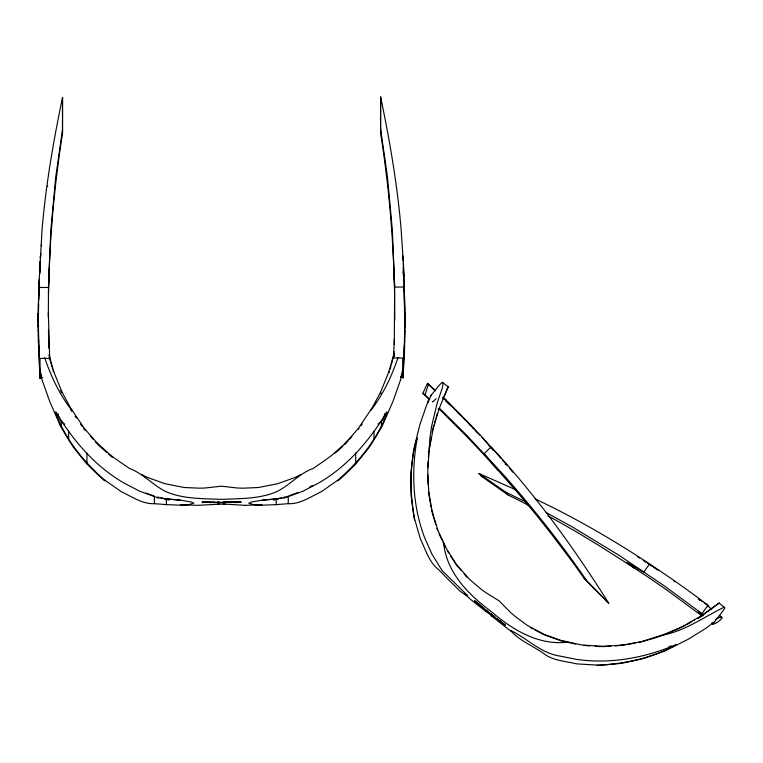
<?xml version="1.0" encoding="UTF-8"?>
<svg xmlns="http://www.w3.org/2000/svg" width="763" height="763" viewBox="0 0 763 763"><rect width="100%" height="100%" fill="white"/><g stroke="black" fill="none" stroke-linecap="round" stroke-linejoin="round"><path stroke-width="1.14" d="M38.484 339.344L38.493 340.327L38.474 339.459M39.838 267.699L39.838 268.471L40.077 263.33M48.46 293.831L49.318 266.144A230.035 2.709 -87.1 0 0 50.644 241.051L51.045 234.985A590.581 10.548 -85.7 0 1 52.895 210.76A599.661 14.402 -84.4 0 1 55.356 186.496L57.587 168.375A47.573 1.44 -83 0 0 59.085 156.32L59.276 154.965A65.322 2.394 -81.6 0 1 61.526 139.934L62.499 133.659L62.528 97.416C53.362 141.193 45.79 185.371 42.032 229.968L38.884 285.639M394.061 353.498L392.85 357.618A564.086 15.765 -74.8 0 0 389.349 369.883L387.966 374.013A607.462 23.453 -68.8 0 0 381.195 390.704L379.116 394.919A674.187 33.162 -62.6 0 0 372.23 407.671L358.19 428.606A583.123 40.582 -49.2 0 0 346.717 441.596L342.873 445.478A460.661 36.414 -42.1 0 0 331.304 455.721L323.951 461.062A517.037 45.322 -34.6 0 0 313.202 468.425C299.43 473.318 290.102 484.982 277.083 491.467C259.639 499.145 239.983 498.525 221.327 499.374C202.662 498.525 183.006 499.145 165.561 491.467C152.695 484.991 143.12 473.47 129.443 468.425A517.037 45.322 34.6 0 0 118.694 461.062L111.341 455.721A460.661 36.414 42.1 0 0 99.772 445.478L95.928 441.596A583.123 40.582 49.2 0 0 84.455 428.606L70.415 407.671A674.187 33.162 62.6 0 0 63.529 394.919L61.45 390.704A607.462 23.453 68.8 0 0 54.678 374.013L53.296 369.883A564.086 15.765 74.8 0 0 49.805 357.618L49.261 355.749M394.748 320.346L394.719 316.645A433.861 1.383 89.7 0 0 394.585 293.402L393.718 265.715A230.035 3.491 87.1 0 1 392.401 240.622L392.001 234.556A590.581 12.561 85.8 0 0 390.17 210.321L390.16 210.292A599.661 16.433 84.4 0 0 387.718 186.058L385.487 167.946A47.573 1.602 83.1 0 1 383.999 155.881L383.808 154.527A65.322 2.613 81.7 0 0 381.567 139.495L380.584 133.22L380.613 96.977C389.779 140.754 397.37 184.942 401.128 229.549L403.551 265.543L404.667 300.937A1063.298 1016.268 0.3 0 1 404.018 352.992L403.751 358.982L404.066 353.431L404.047 354.194M443.122 382.625L442.483 387.556L437.17 403.036L431.6 426.326L429.989 437.418L427.776 470.838A583.123 19.991 87.7 0 1 428.539 488.263L429.102 493.718A460.661 17.94 80.6 0 1 431.696 509.016L434.09 517.8A517.037 22.318 73.1 0 1 437.895 530.275L446.689 549.045A127.64 6.342 57 0 1 452.516 558.23L456.341 564.267L469.064 578.936A321.585 16.824 40 0 0 481.091 589.227L485.392 592.355A330.064 17.139 31.4 0 0 499.107 600.853A330.064 17.139 45.8 0 0 510.437 612.355L514.443 615.855A321.585 16.824 37.2 0 0 527.138 625.298L544.257 634.463L550.991 636.847A127.64 6.342 20.2 0 1 561.244 640.491L581.501 644.916A517.037 22.318 4.1 0 1 594.501 645.86L603.609 646.242A460.661 17.94 -3.4 0 1 619.098 645.384L624.544 644.725A583.123 19.991 -10.5 0 1 641.702 641.616L665.899 633.795A674.187 16.328 -23.9 0 1 679.394 627.939L683.705 625.879A607.462 11.55 -30.1 0 1 699.633 616.771L703.352 614.339A564.086 7.764 -36.2 0 1 713.92 606.699L719.156 602.989L724.85 607.949L723.2 610.6A18.093 1.869 -51.7 0 1 717.973 617.381A22.089 2.289 -51.7 0 0 714.855 621.32L714.349 621.979M38.427 311.218L38.427 311.886L38.522 301.538M404.524 346.593L404.514 348.195M38.312 327.375L38.245 319.907L38.264 321.976M38.303 324.933L38.303 324.399L38.322 325.925M38.264 322.902L38.264 322.358M38.427 336.216L38.427 335.31M38.341 327.041L38.532 303.674M38.512 342.845L38.474 340.136M38.446 337.38L38.455 336.845M48.317 317.074L48.517 285.553L50.816 230.407L55.718 177.188L62.528 129.481L62.528 97.416M42.671 377.466L39.934 378.286L39.151 353.412A1063.298 1016.268 0.3 0 1 38.493 301.356L39.218 287.088M62.499 133.659L62.528 129.481M380.584 133.22L380.613 96.977M404.485 344.323L403.112 377.857L404.037 354.785M404.533 346.383L404.543 345.877M404.543 345.525L404.543 345.029M404.571 343.398L404.581 342.892M404.581 342.539L404.581 342.043M404.59 341.843L404.6 340.489M404.705 332.897L404.714 332.048M404.724 330.989L404.733 330.493M404.771 326.554L404.8 324.828M404.943 313.555L404.934 313.994M404.924 315.214L404.943 312.668L404.428 355.262L404.447 353.393M404.504 349.025L404.524 347.308M404.6 341.509L404.705 333.164M404.714 331.895L404.724 330.551M404.781 326.306L404.762 328.29M404.838 321.728L404.876 318.4M404.504 348.643L404.514 348.004M39.934 370.103L39.943 369.263A22.089 2.279 -89.4 0 0 39.972 364.247A18.093 1.86 -89.4 0 1 40 359.173M394.309 344.533L394.633 285.124L392.344 229.978L387.442 176.758L380.613 129.042M38.436 309.53L38.541 304.847M38.551 300.403L38.894 283.874M48.927 278.447L49.147 268.986L48.498 287.489L38.808 287.489M38.646 300.422L38.865 290.045M393.479 358.562L394.309 338.991M40.382 257.265L40.41 256.225L40.239 258.18M393.737 354.785L393.775 353.431L393.584 356.874M393.727 355.129L393.67 356.874M38.837 292.229L39.304 279.172M39.438 272.133L40.038 261.251M39.552 273.392L39.838 270.932M39.085 286.182L39.275 281.595M393.899 356.149L394.089 351.609M142.805 475.158L141.556 474.51M39.562 272.725L39.8 268.423M39.571 274.508L39.695 272.381A232.744 2.966 -86.8 0 0 40.057 266.134M428.873 450.723L428.444 456.942M428.148 461.129L427.69 467.576M40.563 257.207L40.601 256.74A229.501 3.939 -85.9 0 0 40.83 253.602M47.64 186.496L47.707 185.972M432.182 432.23L432.611 429.874M429.13 448.692L431.229 437.428M429.407 448.835L430.027 445.506A674.187 16.328 -78.9 0 0 432.755 431.057L433.813 426.393A607.462 11.55 -72.7 0 0 439.164 408.844L440.709 404.676A564.086 7.764 -66.6 0 0 445.821 392.678L448.282 386.755L442.225 382.311L439.955 384.495A18.093 1.869 -51.1 0 0 434.509 391.095A22.089 2.289 -51.1 0 1 431.353 395.005L430.818 395.644M384.418 414.748L384.657 413.622M62.061 103.396L62.509 101.269M491.496 448.177L481.882 437.266M401.195 377.857L400.251 380.785A126.896 4.588 -70.2 0 0 393.174 400.861L382.177 426.126L375.196 437.809A292.916 16.9 -57.3 0 1 370.446 445.458L368.653 448.034A356.979 24.282 -50.4 0 1 356.006 463.713L345.391 474.09A77.311 6.018 -43.1 0 1 339.878 479.231L337.828 480.938M402.711 369.607L402.587 370.103A22.556 0.572 -76.4 0 0 401.615 374.175L400.995 377.561A33.62 0.849 -76.4 0 0 401.309 376.779M437.199 413.584L436.76 415.33M394.061 354.633L393.613 356.34A19.533 0.544 -74.8 0 1 393.431 357.036M438.525 408.501L438.42 408.882A31.541 0.601 -72.7 0 0 438.324 409.254M384.132 415.978L382.654 419.936L379.602 422.864M397.981 357.618C391.657 376.493 382.931 394.872 370.637 410.618M436.14 417.504L436.493 416.283M435.711 418.992L434.595 422.75M433.928 424.991L432.85 428.568M438.83 408.424L438.324 409.96M428.177 384.113L427.442 383.407L428.444 384.123L425.029 394.929A26.905 0.496 43.6 0 1 427.518 397.275L429.76 399.402M380.594 393.784L381.014 392.754M442.912 398.877L445.048 393.927M445.344 393.25L446.508 390.589M446.784 389.95L448.282 386.755M429.054 399.23L422.893 393.269L427.442 383.407M431.133 395.272L429.168 399.478M428.949 399.946L427.728 402.578L429.083 399.135L426.727 404.724A126.896 2.26 -71.3 0 1 419.879 424.648L413.527 450.246L411.963 463.389A292.916 8.317 -84.2 0 0 410.99 472.211L410.818 475.311A356.979 11.96 88.8 0 0 411.066 495.273L412.945 509.932A77.311 2.966 81.6 0 0 414.042 517.39L414.576 520.004M284.771 497.819L261.013 500.366L251.714 501.94L248.748 503.17L254.098 504.715L260.269 505.278L277.112 504.591A40.582 3.863 0 0 1 283.826 504.028L284.895 503.942A42.175 5.312 0 0 1 288.242 503.694C300.412 504.2 310.665 496.618 321.242 491.763A136.167 11.817 -35.4 0 0 338.658 479.507C359.239 461.377 377.504 439.183 386.841 413.098A38.074 1.793 -63.9 0 0 386.851 411.906C369.836 440.251 347.594 466.346 318.6 483.065A307.098 29.013 -27.4 0 0 302.997 491.181L284.704 497.848M374.747 404.361L375.806 402.425M358.486 429.235L359.058 428.415M360.909 425.764L362.148 423.999M703.267 615.636L698.059 611.211A15.603 0.763 38 0 1 701.54 613.605L702.628 614.31L701.96 613.652L707.959 605.317L703.953 602.236A1063.298 1023.154 -42.4 0 0 661.225 571.745C621.025 544.41 579.031 519.622 535.035 498.878M711.889 623.514C713.224 626.156 725.909 617.572 720.339 616.142A25.713 1.221 38.3 0 0 719.347 615.331M491.687 447.929L481.453 436.398A1063.298 1044.165 -51.4 0 0 443.932 398.267M491.038 613.986L495.702 617.782L491.076 613.938L494.567 616.876L492.183 614.902M719.156 602.989L717.201 604.534M648.569 564.343L649.551 564.019L643.905 571.869L643.152 571.869L626.957 562.417L634.167 568.092M344.8 444.6L348.109 440.861M349.425 439.364L352.039 436.436M436.093 398.696L432.812 401.882L432.316 401.443M335.119 453.184L342.806 446.355M722.265 618.183L720.596 617.067M697.992 618.316L698.479 617.992M301.099 474.51L299.84 475.158M714.645 621.597L706.404 627.987A126.896 2.26 -31.5 0 0 688.493 639.079L664.945 650.944L652.47 655.388A292.916 8.317 -18.6 0 1 644.077 658.288L641.092 659.146A356.979 11.96 -11.6 0 1 621.578 663.324L606.862 664.735A77.311 2.966 -4.4 0 1 599.346 665.317L596.676 665.374M700.959 616.447L699.013 617.668M716.791 604.84L711.049 609.065M701.617 615.97L702.952 614.988M703.629 614.482L710.439 609.503M377.943 424.056L378.429 423.723M670.419 646.137L671.049 645.775M685.04 625.46L679.108 628.445M38.846 287.146L39.581 286.735M687.091 624.306L691.86 621.635M39.943 376.197L41.688 375.282M693.844 620.557L694.464 620.224M700.11 617.324L699.757 617.505A31.541 0.601 -30.1 0 1 699.413 617.677M299.859 475.149L294.613 477.657A127.64 12.876 -18.5 0 0 284.322 481.319L277.579 483.752L258.476 487.5A321.585 34.163 -1.4 0 1 242.663 488.186L237.35 487.986A330.064 34.802 7.2 0 1 221.327 486.174A330.064 34.802 -7.2 0 1 205.295 487.986L199.982 488.186A321.585 34.163 1.4 0 1 184.169 487.5L165.066 483.752L158.322 481.319A127.64 12.876 18.5 0 0 148.032 477.657L142.786 475.149M715.541 619.499L721.045 616.714M309.778 486.842L312.62 485.459M297.704 492.593L289.272 495.74M648.769 564.105L647.587 563.218M674.349 630.486L678.374 628.76M673.519 630.848L659.079 636.685M668.769 646.919L669.571 646.576M648.035 640.023L637.992 642.589M654.12 638.183L658.078 636.991M649.055 639.718L653.128 638.478M278.505 498.926L276.387 499.469M275.376 499.717L273.459 500.099M724.325 607.11C704.249 616.847 685.346 630.791 662.789 635.15M281.766 497.781A42.9 4.32 -18.9 0 1 276.254 499.088L265.123 499.889A145.304 15.193 -10.3 0 1 262.634 499.937M233.488 502.264L234.432 502.083L230.998 502.083L234.661 501.816L229.529 501.816L229.529 502.54L234.661 502.359L230.998 502.359M626.366 644.668L615.398 645.899M635.121 643.104L628.34 644.315M217.76 504.286L219.63 504M261.995 504.715L245.324 505.335M610.781 646.156L602.121 646.652M217.96 504.276L197.321 505.335L180.659 504.715M206.477 502.359L207.126 502.302L202.147 502.54L208.509 502.302L203.797 502.035L208.356 501.816L202.185 501.987L204.064 502.245M239.096 502.359L239.744 502.302L234.766 502.54L241.127 502.302L236.435 502.044L240.974 501.816L234.775 502.035L236.692 502.245M393.489 357.99L403.78 357.99M39.39 358.419L49.671 358.419L49.69 358.991M39.934 378.276L38.56 344.742M217.512 504.085L225.133 504.085M568.244 642.112C538.592 645.851 512.488 629.78 490.838 611.22C467.938 594.224 446.489 572.326 443.561 542.579M223.015 504L245.085 505.325M403.913 286.669L404.342 287.069L394.652 287.06L393.927 268.557L394.099 278.018M157.874 497.819L181.632 500.366L190.931 501.94L193.897 503.17L188.547 504.715L182.376 505.278L165.533 504.591A40.582 3.863 0 0 0 158.818 504.028L157.75 503.942A42.175 5.312 0 0 0 154.403 503.694C142.233 504.2 131.98 496.618 121.403 491.763A136.167 11.817 35.4 0 1 103.987 479.507C83.405 461.377 65.151 439.183 55.804 413.098A38.074 1.793 63.9 0 1 55.794 411.906C72.809 440.251 95.051 466.346 124.045 483.065A307.098 29.013 27.4 0 1 139.648 491.181L157.941 497.848M169.186 500.099L167.269 499.717M571.182 643.152L575.731 644.106M567.777 642.436L570.047 642.913M166.258 499.469L164.14 498.926M403.112 377.857L400.394 377.046M153.373 495.74L145.943 493.06M558.011 639.775L543.79 634.644M559.031 640.147L562.102 641.254M529.284 505.783A47.573 4.092 28.7 0 1 528.416 505.297L527.214 504.667A65.322 5.97 27.3 0 0 513.661 497.714L507.929 494.882L481.253 476.16L478.964 473.461L515.769 489.817M443.189 397.895L444.247 398.849M481.253 476.16L483.256 477.028M478.964 473.461L505.449 491.963L527.319 502.731M530.981 627.968L532.994 628.998M546.289 512.631L572.25 526.88L619.041 555.311L664.726 586.165L701.96 613.652M535.063 630.057L539.346 632.289M401.405 374.862L403.15 375.777M540.09 632.68L543.046 634.244M548.101 515.922L555.264 519.832A599.661 48.327 30.1 0 1 576.513 531.916L576.542 531.935A590.581 44.445 31.4 0 1 597.381 544.553L602.551 547.758A230.035 16.09 32.8 0 0 623.819 561.282L647.215 576.542A433.861 25.751 35.4 0 1 666.547 589.809L702.237 616.122M404.199 286.678L404.705 326.621M485.993 611.583L489.073 613.423L491.553 616.027M499.288 620.5L500.099 620.996L495.797 618.164L503.876 624.411L503.342 624.029M499.002 620.491L499.813 620.987L497.161 618.803L499.879 621.273M699.213 599.575L699.909 600.033M637.868 557.009L639.632 558.135M643.171 560.376L646.709 562.655M63.453 423.141L60.487 420.651L58.513 415.978M649.752 564.668L657.964 570.257M64.216 423.723L64.702 424.056M510.685 631.02L491.401 615.903M104.817 480.938L102.776 479.231A77.311 6.018 43.1 0 1 97.254 474.09L86.639 463.713A356.979 24.282 50.4 0 1 73.992 448.034L72.199 445.458A292.916 16.9 57.3 0 1 67.449 437.809L60.468 426.126L49.471 400.861A126.896 4.588 70.2 0 0 42.394 380.785L41.46 377.857M699.604 599.68L702.399 601.683M674.034 581.349L674.683 581.826M422.893 393.269L424.724 394.633M439.126 408.834L465.153 434.853A433.861 11.016 46.2 0 1 481.596 452.173L500.662 473.241A230.035 7.43 48.9 0 0 517.285 492.297L521.224 496.932A590.581 21.126 50.2 0 1 536.837 515.664L536.856 515.693A599.661 23.548 51.6 0 1 552.097 534.949L563.247 549.694A47.573 2.041 53 0 0 570.581 559.384L571.373 560.462A65.322 3.033 54.4 0 1 580.252 572.822L583.991 578.106L608.712 603.218C574.005 547.929 535.502 494.853 491.095 446.908L484.143 453.651L498.077 469.884L492.24 463.971M583.991 578.106L608.712 603.218M465.573 420.241L464.2 418.916L469.255 423.875L467.7 422.397M486.145 611.707L470.771 599.546M699.805 600.157L699.318 599.775M477.848 603.686L478.382 604.058L474.395 601.082L479.46 604.925L477.972 603.533M444.171 398.801L442.855 397.399M481.11 606.06L483.313 607.815M481.033 606.156L483.237 607.911M499.889 621.425L504.953 625.279L503.466 623.886M698.67 599.012L699.7 599.842M476.017 602.131L474.653 600.824L479.546 604.582L476.093 602.036M707.768 606.08L710.82 608.55A25.58 1.211 38.3 0 0 711.612 609.179M403.226 270.512L403.598 277.007M470.161 599.031L467.128 596.246M454.204 408.625L453.661 408.119L454.014 408.539M707.959 605.317L708.636 605.965L707.53 605.25A16.366 0.773 38.3 0 0 704.983 603.447M99.171 445.773L95.194 441.605M99.839 446.355L106.658 452.411M108.394 453.956L112.247 457.39M448.348 402.692L449.636 403.98L447.957 402.339M428.444 384.123L435.644 390.847M445.621 399.993L449.121 403.589L445.144 399.392L445.821 400.174M470.285 425.029L469.15 423.894L473.737 428.596L469.77 424.39L470.943 425.649M432.535 388.367L434.881 390.589M439.45 408.243L466.422 434.986L504.457 475.864C533.623 508.797 560.958 543.361 585.955 579.565M460.9 415.406L458.029 412.64L460.823 415.482M445.621 400.928L449.75 404.962M429.693 385.601L428.472 384.399M429.989 385.887L431.753 387.633M464.686 593.919L465.897 595.121M467.004 594.968L467.719 596.227L460.308 591.373L446.326 577.553A40.582 6.037 38.6 0 0 441.624 572.679L440.871 571.916A42.175 7.563 38.6 0 0 438.477 569.551C428.825 562.045 425.697 549.675 420.489 539.183A136.167 5.818 73.9 0 1 414.547 518.706L414.547 518.687C409.693 492.297 409.426 464.495 416.884 438.553A38.074 0.877 -77.6 0 1 417.247 438.076C411.152 471.286 412.602 506.327 424.772 538.049A307.098 14.287 65.9 0 1 431.925 554.1L442.101 570.581L466.994 594.959M455.282 409.693L455.759 410.217M472.755 427.49L474.252 428.987L473.003 427.681M446.326 400.642L444.552 398.896L446.031 400.422M453.785 408.157L449.817 404.199L450.437 404.81M457.857 412.297L455.015 409.578L455.416 409.95M460.251 414.853L461.739 416.369M462.597 417.285L463.971 418.677M505.249 463.999L505.783 464.553L505.316 464.018M478.887 434.128L480.175 435.454M491.706 447.833L501.243 458.544M477.762 433.327L475.034 430.284M449.378 403.818L449.903 404.39M85.456 430.675L83.587 428.415M90.616 436.436L93.22 439.364M493.012 450.141L490.466 447.28M502.588 460.079L507.548 465.859M456.264 564.773L450.447 555.702M456.818 565.412L461.119 570.438M711.889 622.732L713.424 624.544M505.449 491.963L507.929 494.882M464.162 574.043L467.004 577.457M509.398 468.062L512.755 472.173M72.008 410.618C59.714 394.872 50.987 376.493 44.664 357.618M75.136 416.379L76.31 418.048M80.496 423.999L82.356 426.651M447.519 551.134L448.692 552.956M605.116 599.079L606.9 601.873M70.597 409.321L71.703 411.333M439.021 533.68L441.901 539.946M442.864 542.054L444.791 546.27M60.668 390.427L61.631 392.754M432.011 512.259L431.457 509.522M437.619 530.619L437.552 530.399A357.599 15.441 73.1 0 0 436.932 528.387M39.943 369.607L40.057 370.103A22.556 0.572 76.4 0 1 41.03 374.175L41.65 377.561A33.62 0.849 76.4 0 1 41.517 377.246M380.594 100.83L381.033 102.948M57.998 413.622L58.226 414.748M428.415 491.496L430.58 504.295M430.78 505.44L431.124 507.481M403.074 260.832L402.683 255.805L402.807 259.21M403.255 263.521L403.904 276.893M49.662 359.058L49.366 353.898L49.519 359.154M403.331 271.952L403.579 276.883M402.473 256.788L402.616 259.458M403.226 267.279L403.713 277.694M427.642 474.672L428.1 484.467M49.671 358.419L48.355 312.525M403.989 278.962L404.247 285.219M404.199 289.616L404.667 311.466L404.447 294.308M404.018 285.219L404.199 291.809M38.322 327.709L38.427 335.958M38.436 335.138L38.474 338.085M38.169 314.757L38.15 314.137L38.236 320.393L38.217 318.152M38.217 318.543L38.236 319.192L38.16 313.068L38.179 315.195M38.57 346.164L38.579 347.06M38.56 347.232L38.608 349.387M38.589 348.949L38.579 348.338L38.665 354.585L38.646 352.353M38.646 353.069L38.293 325.849M38.369 329.597L38.388 331.323M402.721 370.103L402.702 369.263A22.089 2.279 89.4 0 1 402.683 364.247A18.093 1.86 89.4 0 0 402.626 358.448M48.46 329.406L48.794 348.157M38.589 346.774L38.484 338.724M381.414 421.5L381.414 426.326M373.994 431.2L373.994 438.801M355.692 453.079L355.692 463.198M288.242 496.036L288.242 503.694M276.273 499.078L276.273 504.677M166.372 504.677L166.372 499.078L177.531 499.889A145.304 15.193 10.3 0 0 180.011 499.937M154.403 496.036L154.403 503.694M86.953 453.079L86.953 463.198M68.651 431.2L68.651 438.801M61.231 421.5L61.231 426.326M698.584 618.087A31.541 0.601 -30.1 0 1 697.992 618.335M583.552 645.431A357.599 15.441 4.1 0 1 589.856 645.889M595.121 646.271A357.599 15.441 4.1 0 1 600.376 646.652M432.325 513.261A357.599 15.441 73.1 0 1 433.556 517.295M433.861 518.306A357.599 15.441 73.1 0 1 435.711 524.353M704.201 602.98A14.087 0.725 37.3 0 1 704.65 603.256M704.888 603.419A14.087 0.725 37.3 0 1 705.155 603.581M41.526 244.189A229.501 3.939 -85.9 0 1 41.374 246.277M287.117 496.341A42.9 4.32 -18.9 0 1 285.991 496.656M284.895 496.951A42.9 4.32 -18.9 0 1 283.826 497.238M393.241 357.742A19.533 0.544 -74.8 0 1 392.859 359.173M392.468 360.622A19.533 0.544 -74.8 0 1 392.077 362.072M391.877 362.806A19.533 0.544 -74.8 0 1 391.476 364.247M389.225 372.573A23.415 0.658 -74.8 0 1 389.445 371.753M390.112 369.263A23.415 0.658 -74.8 0 1 390.341 368.424M390.561 367.585A23.415 0.658 -74.8 0 1 391.018 365.916M166.391 499.088A42.9 4.32 18.9 0 1 160.879 497.781M158.818 497.238A42.9 4.32 18.9 0 1 157.75 496.951M51.169 364.247A19.533 0.544 74.8 0 1 50.768 362.806M50.377 361.347A19.533 0.544 74.8 0 1 49.977 359.898M49.786 359.173A19.533 0.544 74.8 0 1 49.214 357.036M51.398 365.076A23.415 0.658 74.8 0 1 51.855 366.745M52.313 368.424A23.415 0.658 74.8 0 1 52.533 369.263M52.981 370.932A23.415 0.658 74.8 0 1 53.2 371.753M38.579 347.327L38.589 347.918L38.589 347.299M297.236 476.494L297.227 477.638L297.227 476.494M510.581 630.448C516.599 637.801 525.488 642.284 533.528 647.167A40.582 6.037 38.6 0 1 539.317 650.667L540.233 651.24A42.175 7.563 38.6 0 1 543.075 653.042C552.526 660.796 565.288 661.101 576.666 663.867A136.167 5.818 3.3 0 0 597.954 665.117L597.973 665.107C624.773 663.972 651.964 658.126 675.598 645.078A38.074 0.877 -25.2 0 0 675.98 644.621C644.945 657.906 610.457 664.258 576.828 659.432A307.098 14.287 11.3 0 0 559.584 656.018C540.557 653.09 527.185 638.278 510.581 630.448M229.224 502.168L223.206 502.54L224.141 501.816L229.224 502.168M227.765 502.178L223.206 502.092L227.765 502.178M445.354 546.508L444.648 547.414L445.363 546.527M480.07 605.002L480.928 606.289L480.07 605.002M483.418 607.672L484.267 608.96L483.418 607.672M564 641.235L563.285 642.131L564.01 641.235M218.123 501.892L215.09 502.54L222.958 502.54L218.123 501.892M500.146 621.168L505.039 624.935L500.146 621.168M210.502 501.816L209.033 501.816L209.033 502.54L214.775 502.54L214.775 501.816L210.502 501.816M487.137 610.715L484.515 609.151L490.657 614.062L487.137 610.715M145.418 477.638L145.409 476.494L145.418 477.638"/></g></svg>
